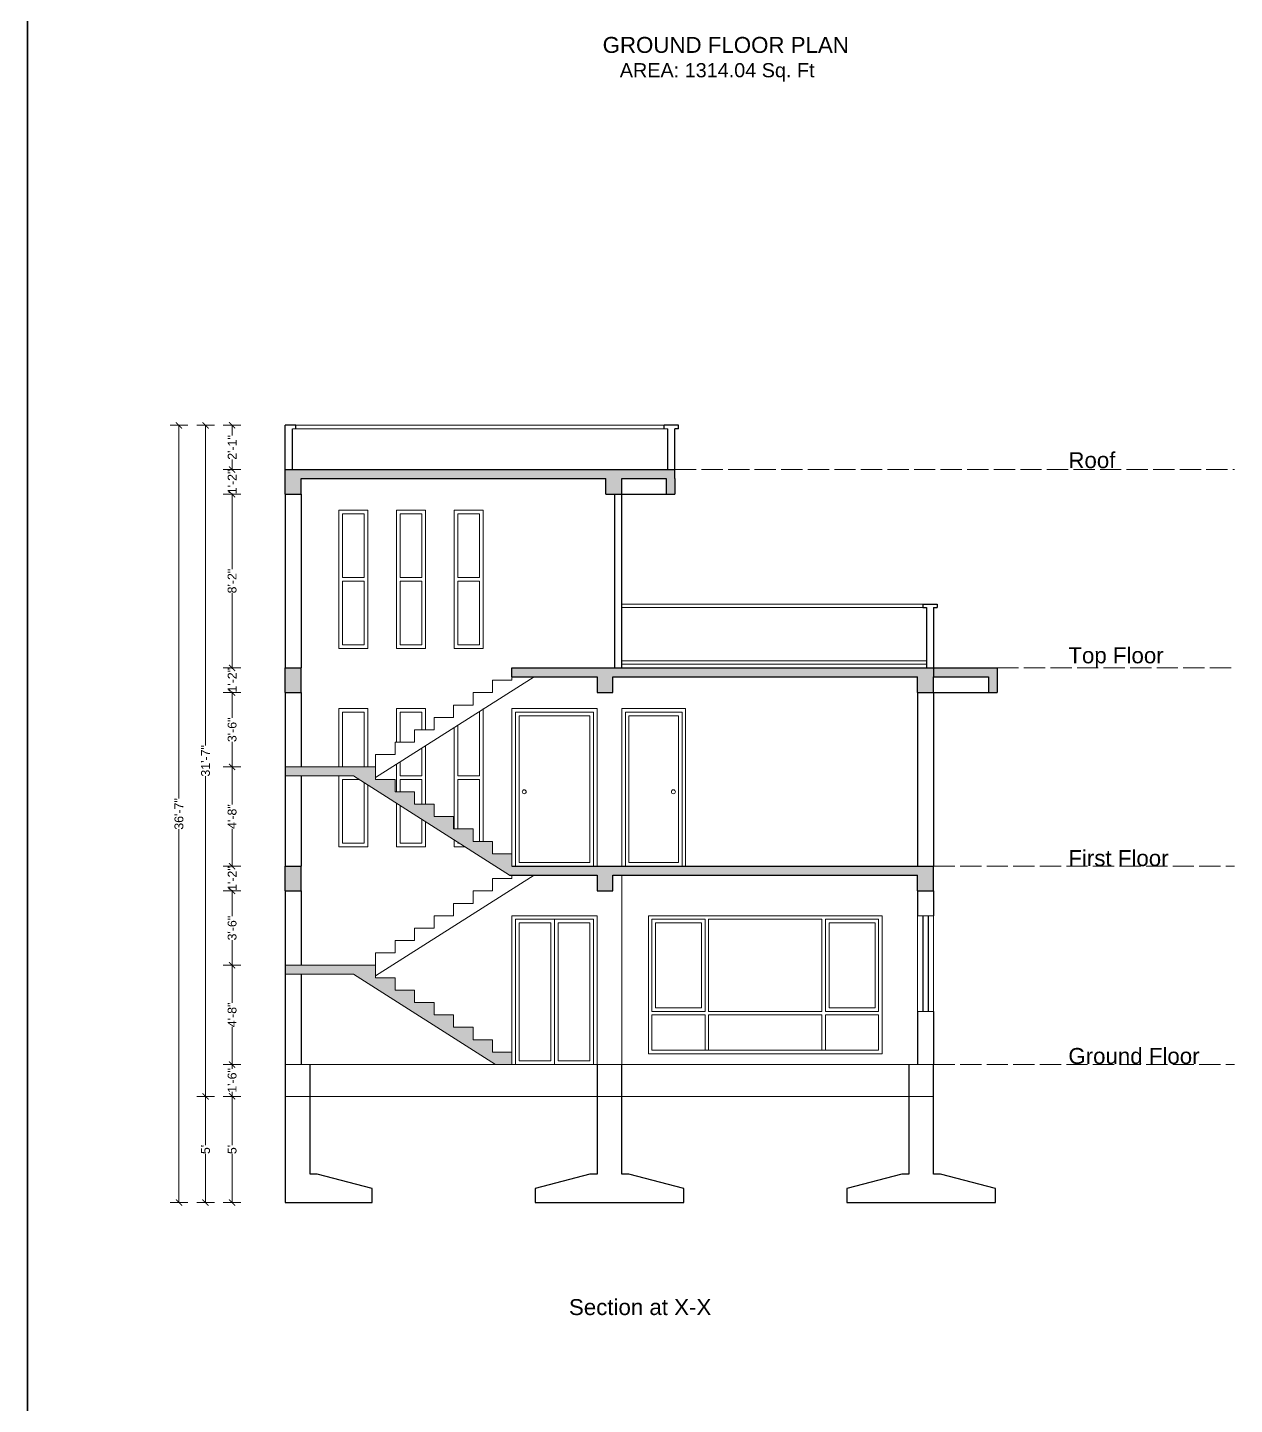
# Model space of a CAD drawing. Header units: inches. Extents: x 2970 to 17976, y 9207 to 14243.
# Drawn here: x 2970 to 3652, y 11198 to 11976 of the extents above; entities that cross this region are included whole.
import ezdxf

# ---------------------------------------------------------------- set-up
doc = ezdxf.new("R2010")
doc.units = ezdxf.units.IN
doc.header["$PDMODE"] = 34
doc.linetypes.add('ACAD_ISO02W100', pattern=[15, 12, -3])
for name, color, linetype, lineweight in [('boundary line', 20, 'Continuous', 35), ('DIMENSION', 134, 'Continuous', 15), ('ele front', 30, 'Continuous', 13), ('elev back', 170, 'Continuous', 9), ('footing', 234, 'Continuous', 30), ('opening elevation', 203, 'Continuous', 13), ('section', 231, 'ACAD_ISO02W100', 15), ('Slab and beam', 222, 'Continuous', 30), ('stairs', 4, 'Continuous', 13), ('TEXT', 30, 'Continuous', 13), ('wall', 60, 'Continuous', 30), ('window section', 185, 'Continuous', 30), ('window sill', 103, 'Continuous', 13)]:
    doc.layers.add(name, color=color, linetype=linetype, lineweight=lineweight)
doc.styles.get("Standard").update_dxf_attribs({"font": 'arial.ttf'})
doc.dimstyles.get("Standard").update_dxf_attribs({"dimtxt": 5, "dimasz": 3.5, "dimexe": 5, "dimexo": 3, "dimgap": 0.09, "dimtad": 0, "dimdec": 0, "dimzin": 0, "dimdsep": 46, "dimlunit": 4, "dimtxsty": 'Standard', "dimblk": 'ARCHTICK', "dimcen": 0.09, "dimadec": 0, "dimazin": 0, "dimtfac": 1, "dimtdec": 0, "dimtofl": 0, "dimtmove": 0, "dimatfit": 3, "dimfxl": 5, "dimfxlon": 1, "dimtolj": 1, "dimtzin": 0, "dimarcsym": 0})

# ---------------------------------------------------------------- blocks, each defined once
blk = doc.blocks.new('ground plan')
at = {"layer": 'TEXT', "attachment_point": 1}
for s, width, insert, char_height in [('GROUND FLOOR PLAN', 140.8605, (2709.17, 4310.08), 9), ('AREA: 1314.04 Sq. Ft', 121.0159, (2718.85, 4295.28), 8)]:
    blk.add_mtext_dynamic_manual_height_columns(s, width=width, gutter_width=12.5, heights=[0], dxfattribs=dict(at, insert=insert, char_height=char_height))
blk = doc.blocks.new('_ArchTick')
at = {"color": 0, "linetype": 'ByBlock', "const_width": 0.15}
blk.add_lwpolyline([(-0.5, -0.5), (0.5, 0.5)], dxfattribs=at)
blk = doc.blocks.new('*D224')
at = {"layer": 'Defpoints', "color": 0, "transparency": 16777216}
for p in [(14527.23, 12949.18), (14557.23, 12949.18), (14557.23, 12889.18)]:
    blk.add_point(p, dxfattribs=at)
at = {"layer": 'DIMENSION', "color": 0, "lineweight": -2, "transparency": 16777216}
for p, q in [((14532.23, 12949.18), (14522.23, 12949.18)), ((14527.23, 12949.18), (14527.23, 12921.57)), ((14527.23, 12889.18), (14527.23, 12916.79)), ((14532.23, 12889.18), (14522.23, 12889.18))]:
    blk.add_line(p, q, dxfattribs=at)
at = {"layer": 'DIMENSION', "color": 0, "lineweight": -2, "transparency": 16777216, "xscale": 3.5, "yscale": 3.5, "zscale": 3.5}
for p, rotation in [((14527.23, 12949.18), 90), ((14527.23, 12889.18), 270)]:
    blk.add_blockref('_ArchTick', p, dxfattribs=dict(at, rotation=rotation))
at = {"layer": 'DIMENSION', "color": 0, "transparency": 16777216, "insert": (14527.23, 12919.18), "char_height": 5, "attachment_point": 5, "rotation": 90}
blk.add_mtext("\\A1;5'", dxfattribs=at)
blk = doc.blocks.new('*D225')
at = {"layer": 'Defpoints', "color": 0, "transparency": 16777216}
for p in [(14527.23, 12967.18), (14557.23, 12967.18), (14557.23, 12949.18)]:
    blk.add_point(p, dxfattribs=at)
at = {"layer": 'DIMENSION', "color": 0, "lineweight": -2, "transparency": 16777216}
for p, q in [((14532.23, 12967.18), (14522.23, 12967.18)), ((14527.23, 12967.18), (14527.23, 12964.68)), ((14532.23, 12949.18), (14522.23, 12949.18)), ((14527.23, 12949.18), (14527.23, 12951.68))]:
    blk.add_line(p, q, dxfattribs=at)
at = {"layer": 'DIMENSION', "color": 0, "lineweight": -2, "transparency": 16777216, "xscale": 3.5, "yscale": 3.5, "zscale": 3.5}
for p, rotation in [((14527.23, 12967.18), 90), ((14527.23, 12949.18), 270)]:
    blk.add_blockref('_ArchTick', p, dxfattribs=dict(at, rotation=rotation))
at = {"layer": 'DIMENSION', "color": 0, "transparency": 16777216, "insert": (14527.23, 12958.18), "char_height": 5, "attachment_point": 5, "rotation": 90}
blk.add_mtext('\\A1;1\'-6"', dxfattribs=at)
blk = doc.blocks.new('*D226')
at = {"layer": 'Defpoints', "color": 0, "transparency": 16777216}
for p in [(14527.23, 13023.18), (14557.23, 13023.18), (14557.23, 12967.18)]:
    blk.add_point(p, dxfattribs=at)
at = {"layer": 'DIMENSION', "color": 0, "lineweight": -2, "transparency": 16777216}
for p, q in [((14532.23, 13023.18), (14522.23, 13023.18)), ((14527.23, 13023.18), (14527.23, 13002.02)), ((14527.23, 12967.18), (14527.23, 12988.35)), ((14532.23, 12967.18), (14522.23, 12967.18))]:
    blk.add_line(p, q, dxfattribs=at)
at = {"layer": 'DIMENSION', "color": 0, "lineweight": -2, "transparency": 16777216, "xscale": 3.5, "yscale": 3.5, "zscale": 3.5}
for p, rotation in [((14527.23, 13023.18), 90), ((14527.23, 12967.18), 270)]:
    blk.add_blockref('_ArchTick', p, dxfattribs=dict(at, rotation=rotation))
at = {"layer": 'DIMENSION', "color": 0, "transparency": 16777216, "insert": (14527.23, 12995.18), "char_height": 5, "attachment_point": 5, "rotation": 90}
blk.add_mtext('\\A1;4\'-8"', dxfattribs=at)
blk = doc.blocks.new('*D227')
at = {"layer": 'Defpoints', "color": 0, "transparency": 16777216}
for p in [(14527.23, 13065.18), (14557.23, 13065.18), (14557.23, 13023.18)]:
    blk.add_point(p, dxfattribs=at)
at = {"layer": 'DIMENSION', "color": 0, "lineweight": -2, "transparency": 16777216}
for p, q in [((14532.23, 13065.18), (14522.23, 13065.18)), ((14527.23, 13065.18), (14527.23, 13050.92)), ((14527.23, 13023.18), (14527.23, 13037.45)), ((14532.23, 13023.18), (14522.23, 13023.18))]:
    blk.add_line(p, q, dxfattribs=at)
at = {"layer": 'DIMENSION', "color": 0, "lineweight": -2, "transparency": 16777216, "xscale": 3.5, "yscale": 3.5, "zscale": 3.5}
for p, rotation in [((14527.23, 13065.18), 90), ((14527.23, 13023.18), 270)]:
    blk.add_blockref('_ArchTick', p, dxfattribs=dict(at, rotation=rotation))
at = {"layer": 'DIMENSION', "color": 0, "transparency": 16777216, "insert": (14527.23, 13044.18), "char_height": 5, "attachment_point": 5, "rotation": 90}
blk.add_mtext('\\A1;3\'-6"', dxfattribs=at)
blk = doc.blocks.new('*D228')
at = {"layer": 'Defpoints', "color": 0, "transparency": 16777216}
for p in [(14527.23, 13079.18), (14557.23, 13079.18), (14557.23, 13065.18)]:
    blk.add_point(p, dxfattribs=at)
at = {"layer": 'DIMENSION', "color": 0, "lineweight": -2, "transparency": 16777216}
for p, q in [((14532.23, 13079.18), (14522.23, 13079.18)), ((14527.23, 13079.18), (14527.23, 13078.68)), ((14532.23, 13065.18), (14522.23, 13065.18)), ((14527.23, 13065.18), (14527.23, 13065.68))]:
    blk.add_line(p, q, dxfattribs=at)
at = {"layer": 'DIMENSION', "color": 0, "lineweight": -2, "transparency": 16777216, "xscale": 3.5, "yscale": 3.5, "zscale": 3.5}
for p, rotation in [((14527.23, 13079.18), 90), ((14527.23, 13065.18), 270)]:
    blk.add_blockref('_ArchTick', p, dxfattribs=dict(at, rotation=rotation))
at = {"layer": 'DIMENSION', "color": 0, "transparency": 16777216, "insert": (14527.23, 13072.18), "char_height": 5, "attachment_point": 5, "rotation": 90}
blk.add_mtext('\\A1;1\'-2"', dxfattribs=at)
blk = doc.blocks.new('*D229')
at = {"layer": 'Defpoints', "color": 0, "transparency": 16777216}
for p in [(14527.23, 13135.18), (14557.23, 13135.18), (14557.23, 13079.18)]:
    blk.add_point(p, dxfattribs=at)
at = {"layer": 'DIMENSION', "color": 0, "lineweight": -2, "transparency": 16777216}
for p, q in [((14532.23, 13135.18), (14522.23, 13135.18)), ((14527.23, 13135.18), (14527.23, 13114.02)), ((14527.23, 13079.18), (14527.23, 13100.35)), ((14532.23, 13079.18), (14522.23, 13079.18))]:
    blk.add_line(p, q, dxfattribs=at)
at = {"layer": 'DIMENSION', "color": 0, "lineweight": -2, "transparency": 16777216, "xscale": 3.5, "yscale": 3.5, "zscale": 3.5}
for p, rotation in [((14527.23, 13135.18), 90), ((14527.23, 13079.18), 270)]:
    blk.add_blockref('_ArchTick', p, dxfattribs=dict(at, rotation=rotation))
at = {"layer": 'DIMENSION', "color": 0, "transparency": 16777216, "insert": (14527.23, 13107.18), "char_height": 5, "attachment_point": 5, "rotation": 90}
blk.add_mtext('\\A1;4\'-8"', dxfattribs=at)
blk = doc.blocks.new('*D230')
at = {"layer": 'Defpoints', "color": 0, "transparency": 16777216}
for p in [(14527.23, 13177.18), (14557.23, 13177.18), (14557.23, 13135.18)]:
    blk.add_point(p, dxfattribs=at)
at = {"layer": 'DIMENSION', "color": 0, "lineweight": -2, "transparency": 16777216}
for p, q in [((14532.23, 13177.18), (14522.23, 13177.18)), ((14527.23, 13177.18), (14527.23, 13162.92)), ((14527.23, 13135.18), (14527.23, 13149.45)), ((14532.23, 13135.18), (14522.23, 13135.18))]:
    blk.add_line(p, q, dxfattribs=at)
at = {"layer": 'DIMENSION', "color": 0, "lineweight": -2, "transparency": 16777216, "xscale": 3.5, "yscale": 3.5, "zscale": 3.5}
for p, rotation in [((14527.23, 13177.18), 90), ((14527.23, 13135.18), 270)]:
    blk.add_blockref('_ArchTick', p, dxfattribs=dict(at, rotation=rotation))
at = {"layer": 'DIMENSION', "color": 0, "transparency": 16777216, "insert": (14527.23, 13156.18), "char_height": 5, "attachment_point": 5, "rotation": 90}
blk.add_mtext('\\A1;3\'-6"', dxfattribs=at)
blk = doc.blocks.new('*D231')
at = {"layer": 'Defpoints', "color": 0, "transparency": 16777216}
for p in [(14527.23, 13191.18), (14557.23, 13191.18), (14557.23, 13177.18)]:
    blk.add_point(p, dxfattribs=at)
at = {"layer": 'DIMENSION', "color": 0, "lineweight": -2, "transparency": 16777216}
for p, q in [((14532.23, 13191.18), (14522.23, 13191.18)), ((14527.23, 13191.18), (14527.23, 13190.68)), ((14532.23, 13177.18), (14522.23, 13177.18)), ((14527.23, 13177.18), (14527.23, 13177.68))]:
    blk.add_line(p, q, dxfattribs=at)
at = {"layer": 'DIMENSION', "color": 0, "lineweight": -2, "transparency": 16777216, "xscale": 3.5, "yscale": 3.5, "zscale": 3.5}
for p, rotation in [((14527.23, 13191.18), 90), ((14527.23, 13177.18), 270)]:
    blk.add_blockref('_ArchTick', p, dxfattribs=dict(at, rotation=rotation))
at = {"layer": 'DIMENSION', "color": 0, "transparency": 16777216, "insert": (14527.23, 13184.18), "char_height": 5, "attachment_point": 5, "rotation": 90}
blk.add_mtext('\\A1;1\'-2"', dxfattribs=at)
blk = doc.blocks.new('*D232')
at = {"layer": 'Defpoints', "color": 0, "transparency": 16777216}
for p in [(14527.23, 13289.18), (14557.23, 13289.18), (14557.23, 13191.18)]:
    blk.add_point(p, dxfattribs=at)
at = {"layer": 'DIMENSION', "color": 0, "lineweight": -2, "transparency": 16777216}
for p, q in [((14532.23, 13289.18), (14522.23, 13289.18)), ((14527.23, 13289.18), (14527.23, 13246.92)), ((14527.23, 13191.18), (14527.23, 13233.44)), ((14532.23, 13191.18), (14522.23, 13191.18))]:
    blk.add_line(p, q, dxfattribs=at)
at = {"layer": 'DIMENSION', "color": 0, "lineweight": -2, "transparency": 16777216, "xscale": 3.5, "yscale": 3.5, "zscale": 3.5}
for p, rotation in [((14527.23, 13289.18), 90), ((14527.23, 13191.18), 270)]:
    blk.add_blockref('_ArchTick', p, dxfattribs=dict(at, rotation=rotation))
at = {"layer": 'DIMENSION', "color": 0, "transparency": 16777216, "insert": (14527.23, 13240.18), "char_height": 5, "attachment_point": 5, "rotation": 90}
blk.add_mtext('\\A1;8\'-2"', dxfattribs=at)
blk = doc.blocks.new('*D233')
at = {"layer": 'Defpoints', "color": 0, "transparency": 16777216}
for p in [(14527.23, 13303.18), (14557.23, 13303.18), (14557.23, 13289.18)]:
    blk.add_point(p, dxfattribs=at)
at = {"layer": 'DIMENSION', "color": 0, "lineweight": -2, "transparency": 16777216}
for p, q in [((14532.23, 13303.18), (14522.23, 13303.18)), ((14527.23, 13303.18), (14527.23, 13302.68)), ((14532.23, 13289.18), (14522.23, 13289.18)), ((14527.23, 13289.18), (14527.23, 13289.68))]:
    blk.add_line(p, q, dxfattribs=at)
at = {"layer": 'DIMENSION', "color": 0, "lineweight": -2, "transparency": 16777216, "xscale": 3.5, "yscale": 3.5, "zscale": 3.5}
for p, rotation in [((14527.23, 13303.18), 90), ((14527.23, 13289.18), 270)]:
    blk.add_blockref('_ArchTick', p, dxfattribs=dict(at, rotation=rotation))
at = {"layer": 'DIMENSION', "color": 0, "transparency": 16777216, "insert": (14527.23, 13296.18), "char_height": 5, "attachment_point": 5, "rotation": 90}
blk.add_mtext('\\A1;1\'-2"', dxfattribs=at)
blk = doc.blocks.new('*D234')
at = {"layer": 'Defpoints', "color": 0, "transparency": 16777216}
for p in [(14527.23, 13328.14), (14557.23, 13328.14), (14557.23, 13303.18)]:
    blk.add_point(p, dxfattribs=at)
at = {"layer": 'DIMENSION', "color": 0, "lineweight": -2, "transparency": 16777216}
for p, q in [((14532.23, 13328.14), (14522.23, 13328.14)), ((14527.23, 13328.14), (14527.23, 13322.44)), ((14527.23, 13303.18), (14527.23, 13308.89)), ((14532.23, 13303.18), (14522.23, 13303.18))]:
    blk.add_line(p, q, dxfattribs=at)
at = {"layer": 'DIMENSION', "color": 0, "lineweight": -2, "transparency": 16777216, "xscale": 3.5, "yscale": 3.5, "zscale": 3.5}
for p, rotation in [((14527.23, 13328.14), 90), ((14527.23, 13303.18), 270)]:
    blk.add_blockref('_ArchTick', p, dxfattribs=dict(at, rotation=rotation))
at = {"layer": 'DIMENSION', "color": 0, "transparency": 16777216, "insert": (14527.23, 13315.66), "char_height": 5, "attachment_point": 5, "rotation": 90}
blk.add_mtext('\\A1;2\'-1"', dxfattribs=at)
blk = doc.blocks.new('*D235')
at = {"layer": 'Defpoints', "color": 0, "transparency": 16777216}
for p in [(14527.23, 12949.18), (14557.23, 12949.18), (14557.23, 12889.18)]:
    blk.add_point(p, dxfattribs=at)
at = {"layer": 'DIMENSION', "color": 0, "lineweight": -2, "transparency": 16777216}
for p, q in [((14532.23, 12949.18), (14522.23, 12949.18)), ((14527.23, 12949.18), (14527.23, 12921.57)), ((14527.23, 12889.18), (14527.23, 12916.79)), ((14532.23, 12889.18), (14522.23, 12889.18))]:
    blk.add_line(p, q, dxfattribs=at)
at = {"layer": 'DIMENSION', "color": 0, "lineweight": -2, "transparency": 16777216, "xscale": 3.5, "yscale": 3.5, "zscale": 3.5}
for p, rotation in [((14527.23, 12949.18), 90), ((14527.23, 12889.18), 270)]:
    blk.add_blockref('_ArchTick', p, dxfattribs=dict(at, rotation=rotation))
at = {"layer": 'DIMENSION', "color": 0, "transparency": 16777216, "insert": (14527.23, 12919.18), "char_height": 5, "attachment_point": 5, "rotation": 90}
blk.add_mtext("\\A1;5'", dxfattribs=at)
blk = doc.blocks.new('*D221')
at = {"layer": 'Defpoints', "color": 0, "transparency": 16777216}
for p in [(14512.23, 12949.18), (14557.23, 12949.18), (14557.23, 12889.18)]:
    blk.add_point(p, dxfattribs=at)
at = {"layer": 'DIMENSION', "color": 0, "lineweight": -2, "transparency": 16777216}
for p, q in [((14517.23, 12949.18), (14507.23, 12949.18)), ((14512.23, 12949.18), (14512.23, 12921.57)), ((14512.23, 12889.18), (14512.23, 12916.79)), ((14517.23, 12889.18), (14507.23, 12889.18))]:
    blk.add_line(p, q, dxfattribs=at)
at = {"layer": 'DIMENSION', "color": 0, "lineweight": -2, "transparency": 16777216, "xscale": 3.5, "yscale": 3.5, "zscale": 3.5}
for p, rotation in [((14512.23, 12949.18), 90), ((14512.23, 12889.18), 270)]:
    blk.add_blockref('_ArchTick', p, dxfattribs=dict(at, rotation=rotation))
at = {"layer": 'DIMENSION', "color": 0, "transparency": 16777216, "insert": (14512.23, 12919.18), "char_height": 5, "attachment_point": 5, "rotation": 90}
blk.add_mtext("\\A1;5'", dxfattribs=at)
blk = doc.blocks.new('*D222')
at = {"layer": 'Defpoints', "color": 0, "transparency": 16777216}
for p in [(14512.23, 13328.14), (14557.23, 13328.14), (14557.23, 12949.18)]:
    blk.add_point(p, dxfattribs=at)
at = {"layer": 'DIMENSION', "color": 0, "lineweight": -2, "transparency": 16777216}
for p, q in [((14517.23, 13328.14), (14507.23, 13328.14)), ((14512.23, 13328.14), (14512.23, 13147.34)), ((14512.23, 12949.18), (14512.23, 13129.99)), ((14517.23, 12949.18), (14507.23, 12949.18))]:
    blk.add_line(p, q, dxfattribs=at)
at = {"layer": 'DIMENSION', "color": 0, "lineweight": -2, "transparency": 16777216, "xscale": 3.5, "yscale": 3.5, "zscale": 3.5}
for p, rotation in [((14512.23, 13328.14), 90), ((14512.23, 12949.18), 270)]:
    blk.add_blockref('_ArchTick', p, dxfattribs=dict(at, rotation=rotation))
at = {"layer": 'DIMENSION', "color": 0, "transparency": 16777216, "insert": (14512.23, 13138.66), "char_height": 5, "attachment_point": 5, "rotation": 90}
blk.add_mtext('\\A1;31\'-7"', dxfattribs=at)
blk = doc.blocks.new('*D223')
at = {"layer": 'Defpoints', "color": 0, "transparency": 16777216}
for p in [(14497.23, 13328.14), (14557.23, 13328.14), (14557.23, 12889.18)]:
    blk.add_point(p, dxfattribs=at)
at = {"layer": 'DIMENSION', "color": 0, "lineweight": -2, "transparency": 16777216}
for p, q in [((14502.23, 13328.14), (14492.23, 13328.14)), ((14497.23, 13328.14), (14497.23, 13117.34)), ((14497.23, 12889.18), (14497.23, 13099.99)), ((14502.23, 12889.18), (14492.23, 12889.18))]:
    blk.add_line(p, q, dxfattribs=at)
at = {"layer": 'DIMENSION', "color": 0, "lineweight": -2, "transparency": 16777216, "xscale": 3.5, "yscale": 3.5, "zscale": 3.5}
for p, rotation in [((14497.23, 13328.14), 90), ((14497.23, 12889.18), 270)]:
    blk.add_blockref('_ArchTick', p, dxfattribs=dict(at, rotation=rotation))
at = {"layer": 'DIMENSION', "color": 0, "transparency": 16777216, "insert": (14497.23, 13108.66), "char_height": 5, "attachment_point": 5, "rotation": 90}
blk.add_mtext('\\A1;36\'-7"', dxfattribs=at)
blk = doc.blocks.new('section at x-x')
at = {"layer": 'stairs'}
h = blk.add_hatch(color=256, dxfattribs=at)
h.dxf.hatch_style = 1
h.paths.add_polyline_path([(14557.23, 13303.18), (14557.23, 13289.18), (14566.23, 13289.18), (14566.23, 13298.18), (14738.23, 13298.18), (14738.23, 13289.18), (14747.23, 13289.18), (14747.23, 13298.18), (14772.23, 13298.18), (14772.23, 13289.18), (14777.23, 13289.18), (14777.23, 13298.18), (14777.23, 13303.18)])
h.paths.add_polyline_path([(14685.23, 13191.18), (14685.23, 13186.18), (14733.23, 13186.18), (14733.23, 13177.18), (14742.23, 13177.18), (14742.23, 13186.18), (14914.23, 13186.18), (14914.23, 13177.18), (14923.23, 13177.18), (14923.23, 13186.18), (14954.23, 13186.18), (14954.23, 13177.18), (14959.23, 13177.18), (14959.23, 13191.18)])
h.paths.add_polyline_path([(14566.23, 13191.18), (14557.23, 13191.18), (14557.23, 13177.18), (14566.23, 13177.18)])
h.paths.add_polyline_path([(14914.23, 13065.18), (14923.23, 13065.18), (14923.23, 13079.18), (14685.23, 13079.18), (14685.23, 13086.18), (14674.23, 13086.18), (14674.23, 13093.18), (14663.23, 13093.18), (14663.23, 13100.18), (14652.23, 13100.18), (14652.23, 13107.18), (14641.23, 13107.18), (14641.23, 13114.18), (14630.23, 13114.18), (14630.23, 13121.18), (14619.23, 13121.18), (14619.23, 13128.18), (14608.23, 13128.18), (14608.23, 13135.18), (14557.23, 13135.18), (14557.23, 13130.18), (14595.77, 13130.18), (14683.77, 13074.18), (14733.23, 13074.18), (14733.23, 13065.18), (14742.23, 13065.18), (14742.23, 13074.18), (14914.23, 13074.18)])
h.paths.add_polyline_path([(14608.23, 13016.18), (14608.23, 13023.18), (14557.23, 13023.18), (14557.23, 13018.18), (14595.77, 13018.18), (14675.92, 12967.18), (14685.23, 12967.18), (14685.23, 12974.18), (14674.23, 12974.18), (14674.23, 12981.18), (14663.23, 12981.18), (14663.23, 12988.18), (14652.23, 12988.18), (14652.23, 12995.18), (14641.23, 12995.18), (14641.23, 13002.18), (14630.23, 13002.18), (14630.23, 13009.18), (14619.23, 13009.18), (14619.23, 13016.18)])
h.paths.add_polyline_path([(14566.23, 13065.18), (14566.23, 13079.18), (14557.23, 13079.18), (14557.23, 13065.18)], flags=0)
h = blk.add_hatch(color=256, dxfattribs=at)
h.dxf.hatch_style = 1
h.paths.add_polyline_path([(14557.23, 13065.18), (14566.23, 13065.18), (14566.23, 13079.18), (14557.23, 13079.18)])
for p, q in [((14557.23, 12949.18), (14557.23, 12967.18)), ((14557.23, 12967.18), (14923.23, 12967.18)), ((14923.23, 12949.18), (14923.23, 12967.18)), ((14557.23, 12949.18), (14923.23, 12949.18))]:
    blk.add_line(p, q)
at = {"layer": 'ele front'}
for p, q in [((14773.23, 13326.14), (14561.23, 13326.14)), ((14563.23, 13328.14), (14771.23, 13328.14)), ((14747.23, 13227.18), (14917.23, 13227.18)), ((14747.23, 13225.18), (14917.23, 13225.18)), ((14747.23, 13195.18), (14919.23, 13195.18)), ((14747.23, 13193.18), (14919.23, 13193.18))]:
    blk.add_line(p, q, dxfattribs=at)
at = {"layer": 'elev back'}
for p, q in [((14589.52, 13242.14), (14601.8, 13242.14)), ((14589.52, 13240.14), (14601.8, 13240.14)), ((14622.09, 13242.14), (14634.37, 13242.14)), ((14622.09, 13240.14), (14634.37, 13240.14)), ((14654.66, 13242.14), (14666.95, 13242.14)), ((14654.66, 13240.14), (14666.95, 13240.14)), ((14589.52, 13130.14), (14595.84, 13130.14)), ((14589.52, 13128.14), (14598.98, 13128.14)), ((14622.09, 13130.14), (14634.37, 13130.14)), ((14622.09, 13128.14), (14634.37, 13128.14)), ((14654.66, 13130.14), (14666.95, 13130.14)), ((14654.66, 13128.14), (14666.95, 13128.14))]:
    blk.add_line(p, q, dxfattribs=at)
for points in [[(14587.52, 13280.14), (14603.8, 13280.14), (14603.8, 13202.14), (14587.52, 13202.14)], [(14620.09, 13280.14), (14636.37, 13280.14), (14636.37, 13202.14), (14620.09, 13202.14)], [(14652.66, 13280.14), (14668.95, 13280.14), (14668.95, 13202.14), (14652.66, 13202.14)]]:
    blk.add_lwpolyline(points, close=True, dxfattribs=at)
for points in [[(14589.52, 13242.14), (14589.52, 13278.14), (14601.8, 13278.14), (14601.8, 13242.14)], [(14622.09, 13242.14), (14622.09, 13278.14), (14634.37, 13278.14), (14634.37, 13242.14)], [(14654.66, 13242.14), (14654.66, 13278.14), (14666.95, 13278.14), (14666.95, 13242.14)], [(14601.8, 13240.14), (14601.8, 13204.14), (14589.52, 13204.14), (14589.52, 13240.14)], [(14634.37, 13240.14), (14634.37, 13204.14), (14622.09, 13204.14), (14622.09, 13240.14)], [(14666.95, 13240.14), (14666.95, 13204.14), (14654.66, 13204.14), (14654.66, 13240.14)], [(14587.52, 13135.18), (14587.52, 13168.14), (14603.8, 13168.14), (14603.8, 13135.18)], [(14589.52, 13135.18), (14589.52, 13166.14), (14601.8, 13166.14), (14601.8, 13135.18)], [(14620.09, 13149.18), (14620.09, 13168.14), (14636.37, 13168.14), (14636.37, 13156.18)], [(14622.09, 13149.18), (14622.09, 13166.14), (14634.37, 13166.14), (14634.37, 13156.18)], [(14666.2, 13166.14), (14666.95, 13166.14), (14666.95, 13130.14)], [(14668.95, 13168.14), (14668.95, 13093.18)], [(14654.66, 13130.14), (14654.66, 13158.8)], [(14652.66, 13100.18), (14652.66, 13157.53)], [(14634.37, 13145.89), (14634.37, 13130.14)], [(14636.37, 13147.17), (14636.37, 13114.18)], [(14620.09, 13121.18), (14620.09, 13136.8)], [(14622.09, 13130.14), (14622.09, 13138.07)], [(14603.8, 13125.07), (14603.8, 13090.14), (14587.52, 13090.14), (14587.52, 13130.18)], [(14589.52, 13130.14), (14589.52, 13130.18)], [(14601.8, 13126.35), (14601.8, 13092.14), (14589.52, 13092.14), (14589.52, 13128.14)], [(14622.09, 13121.18), (14622.09, 13128.14)], [(14634.37, 13128.14), (14634.37, 13114.18)], [(14654.66, 13100.18), (14654.66, 13128.14)], [(14666.95, 13128.14), (14666.95, 13093.18)], [(14636.37, 13104.35), (14636.37, 13090.14), (14620.09, 13090.14), (14620.09, 13114.71)], [(14634.37, 13105.62), (14634.37, 13092.14), (14622.09, 13092.14), (14622.09, 13113.44)], [(14658.69, 13090.14), (14652.66, 13090.14), (14652.66, 13093.98)], [(14655.55, 13092.14), (14654.66, 13092.14), (14654.66, 13092.71)]]:
    blk.add_lwpolyline(points, dxfattribs=at)
at = {"layer": 'footing'}
for p, q in [((14557.23, 12967.18), (14557.23, 12889.18)), ((14571.23, 12905.18), (14571.23, 12967.18)), ((14575.23, 12905.18), (14571.23, 12905.18)), ((14606.23, 12897.18), (14575.23, 12905.18)), ((14606.23, 12889.18), (14606.23, 12897.18)), ((14557.23, 12889.18), (14606.23, 12889.18))]:
    blk.add_line(p, q, dxfattribs=at)
for points in [[(14733.23, 12967.18), (14733.23, 12905.18), (14729.23, 12905.18), (14698.23, 12897.18), (14698.23, 12889.18), (14782.23, 12889.18), (14782.23, 12897.18), (14751.23, 12905.18), (14747.23, 12905.18), (14747.23, 12967.18)], [(14909.23, 12967.18), (14909.23, 12905.18), (14905.23, 12905.18), (14874.23, 12897.18), (14874.23, 12889.18), (14958.23, 12889.18), (14958.23, 12897.18), (14927.23, 12905.18), (14923.23, 12905.18), (14923.23, 12967.18)]]:
    blk.add_lwpolyline(points, dxfattribs=at)
at = {"layer": 'opening elevation'}
for p, q in [((14685.23, 13168.14), (14685.23, 13079.18)), ((14733.23, 13168.14), (14685.23, 13168.14)), ((14687.23, 13166.14), (14687.23, 13079.18)), ((14731.23, 13166.14), (14687.23, 13166.14)), ((14731.23, 13166.14), (14731.23, 13079.18)), ((14733.23, 13168.14), (14733.23, 13079.18)), ((14747.23, 13168.14), (14747.23, 13079.18)), ((14747.23, 13168.14), (14783.23, 13168.14)), ((14749.23, 13166.14), (14749.23, 13079.18)), ((14749.23, 13166.14), (14781.23, 13166.14)), ((14781.23, 13166.14), (14781.23, 13079.18)), ((14783.23, 13168.14), (14783.23, 13079.18)), ((14729.23, 13164.14), (14689.23, 13164.14)), ((14689.23, 13164.14), (14689.23, 13081.18)), ((14729.23, 13081.18), (14729.23, 13164.14)), ((14689.23, 13081.18), (14729.23, 13081.18)), ((14685.23, 13051.18), (14733.23, 13051.18)), ((14685.23, 13051.18), (14685.23, 12974.18)), ((14687.23, 13049.18), (14687.23, 12967.18)), ((14687.23, 13049.18), (14731.23, 13049.18)), ((14709.23, 13049.18), (14709.23, 12967.18)), ((14731.23, 13049.18), (14731.23, 12967.18)), ((14733.23, 13051.18), (14733.23, 12967.18)), ((14764.23, 13049.18), (14764.23, 12997.18)), ((14764.23, 13049.18), (14794.23, 13049.18)), ((14794.23, 13049.18), (14794.23, 12997.18)), ((14796.23, 13049.18), (14796.23, 12997.18)), ((14796.23, 13049.18), (14860.23, 13049.18)), ((14860.23, 13049.18), (14860.23, 12997.18)), ((14862.23, 13049.18), (14862.23, 12997.18)), ((14862.23, 13049.18), (14892.23, 13049.18)), ((14892.23, 13049.18), (14892.23, 12997.18)), ((14764.23, 12997.18), (14794.23, 12997.18)), ((14764.23, 12995.18), (14764.23, 12975.18)), ((14764.23, 12995.18), (14794.23, 12995.18)), ((14794.23, 12995.18), (14794.23, 12975.18)), ((14796.23, 12997.18), (14860.23, 12997.18)), ((14796.23, 12995.18), (14796.23, 12975.18)), ((14796.23, 12995.18), (14860.23, 12995.18)), ((14860.23, 12995.18), (14860.23, 12975.18)), ((14862.23, 12997.18), (14892.23, 12997.18)), ((14862.23, 12995.18), (14862.23, 12975.18)), ((14862.23, 12995.18), (14892.23, 12995.18)), ((14892.23, 12995.18), (14892.23, 12975.18)), ((14764.23, 12975.18), (14892.23, 12975.18))]:
    blk.add_line(p, q, dxfattribs=at)
for points in [[(14751.23, 13164.14), (14779.23, 13164.14), (14779.23, 13081.18), (14751.23, 13081.18)], [(14762.23, 13051.18), (14894.23, 13051.18), (14894.23, 12973.18), (14762.23, 12973.18)], [(14689.23, 13047.18), (14707.23, 13047.18), (14707.23, 12969.18), (14689.23, 12969.18)], [(14711.23, 13047.18), (14729.23, 13047.18), (14729.23, 12969.18), (14711.23, 12969.18)], [(14766.23, 13047.18), (14792.23, 13047.18), (14792.23, 12999.18), (14766.23, 12999.18)], [(14864.23, 13047.18), (14890.23, 13047.18), (14890.23, 12999.18), (14864.23, 12999.18)]]:
    blk.add_lwpolyline(points, close=True, dxfattribs=at)
for centre in [(14692.12, 13121.18), (14776.34, 13121.18)]:
    blk.add_circle(centre, 1.13, dxfattribs=at)
at = {"layer": 'section'}
for p, q in [((14777.23, 13303.18), (15093.11, 13303.18)), ((14959.23, 13191.18), (15093.11, 13191.18)), ((14923.23, 13079.18), (15093.11, 13079.18)), ((14923.23, 12967.18), (15093.11, 12967.18))]:
    blk.add_line(p, q, dxfattribs=at)
at = {"layer": 'Slab and beam'}
for p, q in [((14557.23, 13289.18), (14557.23, 13303.18)), ((14557.23, 13303.18), (14777.23, 13303.18)), ((14566.23, 13289.18), (14566.23, 13298.18)), ((14566.23, 13298.18), (14738.23, 13298.18)), ((14738.23, 13289.18), (14738.23, 13298.18)), ((14747.23, 13298.18), (14772.23, 13298.18)), ((14747.23, 13289.18), (14747.23, 13298.18)), ((14772.23, 13298.18), (14772.23, 13289.18)), ((14777.23, 13298.18), (14777.23, 13303.18)), ((14777.23, 13298.18), (14777.23, 13289.18)), ((14557.23, 13289.18), (14566.23, 13289.18)), ((14738.23, 13289.18), (14747.23, 13289.18)), ((14747.23, 13289.18), (14772.23, 13289.18)), ((14772.23, 13289.18), (14777.23, 13289.18)), ((14557.23, 13177.18), (14557.23, 13191.18)), ((14557.23, 13191.18), (14566.23, 13191.18)), ((14566.23, 13177.18), (14566.23, 13191.18)), ((14685.23, 13191.18), (14959.23, 13191.18)), ((14959.23, 13191.18), (14959.23, 13177.18)), ((14685.23, 13186.18), (14733.23, 13186.18)), ((14733.23, 13186.18), (14733.23, 13177.18)), ((14742.23, 13186.18), (14914.23, 13186.18)), ((14742.23, 13177.18), (14742.23, 13186.18)), ((14914.23, 13177.18), (14914.23, 13186.18)), ((14923.23, 13177.18), (14923.23, 13186.18)), ((14923.23, 13186.18), (14954.23, 13186.18)), ((14954.23, 13186.18), (14954.23, 13177.18)), ((14557.23, 13177.18), (14566.23, 13177.18)), ((14733.23, 13177.18), (14742.23, 13177.18)), ((14914.23, 13177.18), (14923.23, 13177.18)), ((14923.23, 13177.18), (14954.23, 13177.18)), ((14954.23, 13177.18), (14959.23, 13177.18)), ((14557.23, 13065.18), (14557.23, 13079.18)), ((14557.23, 13079.18), (14566.23, 13079.18)), ((14566.23, 13065.18), (14566.23, 13079.18)), ((14566.23, 13065.18), (14566.23, 13079.18)), ((14683.77, 13074.18), (14733.23, 13074.18)), ((14685.23, 13079.18), (14923.23, 13079.18)), ((14733.23, 13074.18), (14733.23, 13065.18)), ((14742.23, 13074.18), (14914.23, 13074.18)), ((14742.23, 13065.18), (14742.23, 13074.18)), ((14914.23, 13065.18), (14914.23, 13074.18)), ((14923.23, 13065.18), (14923.23, 13079.18)), ((14557.23, 13065.18), (14566.23, 13065.18)), ((14733.23, 13065.18), (14742.23, 13065.18)), ((14914.23, 13065.18), (14923.23, 13065.18))]:
    blk.add_line(p, q, dxfattribs=at)
blk.add_lwpolyline([(14685.23, 13186.18), (14685.23, 13191.18)], dxfattribs=at)
at = {"layer": 'stairs'}
for p, q in [((14608.23, 13129.26), (14697.69, 13186.18)), ((14685.23, 13184.18), (14685.23, 13186.18)), ((14608.23, 13135.18), (14557.23, 13135.18)), ((14608.23, 13128.18), (14608.23, 13135.18)), ((14595.77, 13130.18), (14557.23, 13130.18)), ((14683.77, 13074.18), (14595.77, 13130.18)), ((14619.23, 13128.18), (14608.23, 13128.18)), ((14619.23, 13121.18), (14619.23, 13128.18)), ((14630.23, 13121.18), (14619.23, 13121.18)), ((14630.23, 13114.18), (14630.23, 13121.18)), ((14641.23, 13114.18), (14630.23, 13114.18)), ((14641.23, 13107.18), (14641.23, 13114.18)), ((14652.23, 13107.18), (14641.23, 13107.18)), ((14652.23, 13100.18), (14652.23, 13107.18)), ((14663.23, 13100.18), (14652.23, 13100.18)), ((14663.23, 13093.18), (14663.23, 13100.18)), ((14674.23, 13093.18), (14663.23, 13093.18)), ((14674.23, 13086.18), (14674.23, 13093.18)), ((14685.23, 13086.18), (14674.23, 13086.18)), ((14685.23, 13079.18), (14685.23, 13086.18)), ((14608.23, 13017.26), (14697.69, 13074.18)), ((14747.23, 13074.18), (14747.23, 12967.18)), ((14914.23, 13051.18), (14923.23, 13051.18)), ((14608.23, 13023.18), (14557.23, 13023.18)), ((14595.77, 13018.18), (14557.23, 13018.18)), ((14675.92, 12967.18), (14595.77, 13018.18)), ((14608.23, 13016.18), (14608.23, 13023.18)), ((14619.23, 13016.18), (14608.23, 13016.18)), ((14619.23, 13009.18), (14619.23, 13016.18)), ((14630.23, 13009.18), (14619.23, 13009.18)), ((14630.23, 13002.18), (14630.23, 13009.18)), ((14641.23, 13002.18), (14630.23, 13002.18)), ((14641.23, 12995.18), (14641.23, 13002.18)), ((14652.23, 12995.18), (14641.23, 12995.18)), ((14652.23, 12988.18), (14652.23, 12995.18)), ((14914.23, 12997.18), (14923.23, 12997.18)), ((14663.23, 12988.18), (14652.23, 12988.18)), ((14663.23, 12981.18), (14663.23, 12988.18)), ((14674.23, 12981.18), (14663.23, 12981.18)), ((14674.23, 12974.18), (14674.23, 12981.18)), ((14685.23, 12974.18), (14674.23, 12974.18)), ((14685.23, 12967.18), (14685.23, 12974.18))]:
    blk.add_line(p, q, dxfattribs=at)
for points in [[(14608.23, 13135.18), (14608.23, 13142.18), (14619.23, 13142.18), (14619.23, 13149.18), (14630.23, 13149.18), (14630.23, 13156.18), (14641.23, 13156.18), (14641.23, 13163.18), (14652.23, 13163.18), (14652.23, 13170.18), (14663.23, 13170.18), (14663.23, 13177.18), (14674.23, 13177.18), (14674.23, 13184.18), (14685.23, 13184.18)], [(14608.23, 13023.18), (14608.23, 13030.18), (14619.23, 13030.18), (14619.23, 13037.18), (14630.23, 13037.18), (14630.23, 13044.18), (14641.23, 13044.18), (14641.23, 13051.18), (14652.23, 13051.18), (14652.23, 13058.18), (14663.23, 13058.18), (14663.23, 13065.18), (14674.23, 13065.18), (14674.23, 13072.18), (14685.23, 13072.18), (14685.23, 13074.18)]]:
    blk.add_lwpolyline(points, dxfattribs=at)
at = {"layer": 'wall'}
for p, q in [((14563.23, 13328.14), (14557.23, 13328.14)), ((14557.23, 13303.18), (14557.23, 13328.14)), ((14561.23, 13303.18), (14561.23, 13326.14)), ((14563.23, 13326.14), (14563.23, 13328.14)), ((14779.23, 13328.14), (14771.23, 13328.14)), ((14771.23, 13326.14), (14771.23, 13328.14)), ((14773.23, 13303.18), (14773.23, 13326.14)), ((14779.23, 13326.14), (14777.23, 13326.14)), ((14777.23, 13303.18), (14777.23, 13326.14)), ((14779.23, 13326.14), (14779.23, 13328.14)), ((14557.23, 13289.18), (14557.23, 13191.18)), ((14566.23, 13289.18), (14566.23, 13191.18)), ((14743.23, 13191.18), (14743.23, 13289.18)), ((14747.23, 13191.18), (14747.23, 13289.18)), ((14917.23, 13227.18), (14925.23, 13227.18)), ((14917.23, 13227.18), (14917.23, 13225.18)), ((14917.23, 13225.18), (14919.23, 13225.18)), ((14919.23, 13225.18), (14919.23, 13191.18)), ((14923.23, 13225.18), (14925.23, 13225.18)), ((14923.23, 13225.18), (14923.23, 13186.18)), ((14925.23, 13227.18), (14925.23, 13225.18)), ((14557.23, 13177.18), (14557.23, 13135.18)), ((14566.23, 13177.18), (14566.23, 13135.18)), ((14914.23, 13177.18), (14914.23, 13079.18)), ((14923.23, 13177.18), (14923.23, 13079.18)), ((14557.23, 13135.18), (14557.23, 13079.18)), ((14566.23, 13130.18), (14566.23, 13079.18)), ((14557.23, 13065.18), (14557.23, 13023.18)), ((14566.23, 13065.18), (14566.23, 13023.18)), ((14914.23, 13065.18), (14914.23, 13051.18)), ((14923.23, 13065.18), (14923.23, 13051.18)), ((14557.23, 13023.18), (14557.23, 12967.18)), ((14566.23, 13018.18), (14566.23, 12967.18)), ((14914.23, 12997.18), (14914.23, 12967.18)), ((14923.23, 12997.18), (14923.23, 12967.18))]:
    blk.add_line(p, q, dxfattribs=at)
at = {"layer": 'window section'}
for p, q in [((14917.23, 13051.18), (14917.23, 12997.18)), ((14920.23, 13051.18), (14920.23, 12997.18))]:
    blk.add_line(p, q, dxfattribs=at)
at = {"layer": 'window sill'}
for p, q in [((14914.23, 13051.18), (14914.23, 12997.18)), ((14923.23, 13051.18), (14923.23, 12997.18))]:
    blk.add_line(p, q, dxfattribs=at)
at = {"layer": 'TEXT', "char_height": 9, "attachment_point": 1}
for s, insert in [('Roof', (14999.34, 13312.97)), ('Top Floor', (14999.34, 13202.74)), ('First Floor', (14999.34, 13088.23)), ('Ground Floor', (14999.34, 12976.49)), ('Section at X-X', (14717.4, 12834.65))]:
    blk.add_mtext_dynamic_manual_height_columns(s, width=140.8605, gutter_width=12.5, heights=[0], dxfattribs=dict(at, insert=insert))
at = {"layer": 'DIMENSION'}
for p2, distance, picture, middle in [((14557.23, 13328.14), 60, '*D223', (14497.23, 13108.66)), ((14557.23, 12949.18), 45, '*D221', (14512.23, 12919.18)), ((14557.23, 12949.18), 30, '*D224', (14527.23, 12919.18))]:
    dim = blk.add_aligned_dim(p1=(14557.23, 12889.18), p2=p2, distance=distance, dimstyle='Standard', dxfattribs=at)
    dim.commit()
    dim.dimension.update_dxf_attribs({"geometry": picture, "text_midpoint": middle})
for base, p1, p2, picture, middle in [((14512.23, 13328.14), (14557.23, 12949.18), (14557.23, 13328.14), '*D222', (14512.23, 13138.66)), ((14527.23, 13328.14), (14557.23, 13303.18), (14557.23, 13328.14), '*D234', (14527.23, 13315.66)), ((14527.23, 13303.18), (14557.23, 13289.18), (14557.23, 13303.18), '*D233', (14527.23, 13296.18)), ((14527.23, 13289.18), (14557.23, 13191.18), (14557.23, 13289.18), '*D232', (14527.23, 13240.18)), ((14527.23, 13191.18), (14557.23, 13177.18), (14557.23, 13191.18), '*D231', (14527.23, 13184.18)), ((14527.23, 13177.18), (14557.23, 13135.18), (14557.23, 13177.18), '*D230', (14527.23, 13156.18)), ((14527.23, 13135.18), (14557.23, 13079.18), (14557.23, 13135.18), '*D229', (14527.23, 13107.18)), ((14527.23, 13079.18), (14557.23, 13065.18), (14557.23, 13079.18), '*D228', (14527.23, 13072.18)), ((14527.23, 13065.18), (14557.23, 13023.18), (14557.23, 13065.18), '*D227', (14527.23, 13044.18)), ((14527.23, 13023.18), (14557.23, 12967.18), (14557.23, 13023.18), '*D226', (14527.23, 12995.18)), ((14527.23, 12967.18), (14557.23, 12949.18), (14557.23, 12967.18), '*D225', (14527.23, 12958.18)), ((14527.23, 12949.18), (14557.23, 12889.18), (14557.23, 12949.18), '*D235', (14527.23, 12919.18))]:
    dim = blk.add_linear_dim(base=base, p1=p1, p2=p2, angle=270, dimstyle='Standard', override={"dimtmove": 1}, dxfattribs=at)
    dim.commit()
    dim.dimension.update_dxf_attribs({"geometry": picture, "text_midpoint": middle})

msp = doc.modelspace()

# ---------------------------------------------------------------- linework, layer by layer
at = {"layer": 'boundary line'}
msp.add_line((2970.17, 10525.79), (2970.17, 12772.19), dxfattribs=at)

# ---------------------------------------------------------------- block references
msp.add_blockref('ground plan', (585.67, 7660.34))
at = {"layer": 'stairs'}
msp.add_blockref('section at x-x', (-11441.57, -1577.07), dxfattribs=at)

doc.saveas('drawing.dxf')
